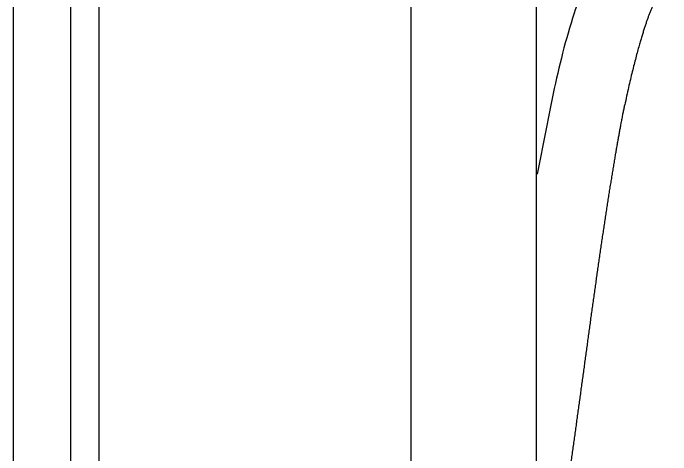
# Model space of a CAD drawing. Header units: millimetres. Extents: x 863 to 5283, y 810 to 2397.
# Drawn here: x 1717.11 to 1728.61, y 1429.17 to 1436.89 of the extents above; entities that cross this region are included whole.
import ezdxf

# ---------------------------------------------------------------- set-up
doc = ezdxf.new("R2010")
doc.units = ezdxf.units.MM
for name, color, linetype in [('Meble', 42, 'Continuous'), ('Płytki', 254, 'Continuous'), ('Wbudowane', 175, 'Continuous'), ('Ściany', 7, 'Continuous')]:
    doc.layers.add(name, color=color, linetype=linetype)

# ---------------------------------------------------------------- blocks, each defined once
blk = doc.blocks.new('Z$W@#17807')
blk.add_line((0, 257.2), (0, 0))
blk = doc.blocks.new('Z$W@#11585')
blk.add_line((0, 134.2), (0, 0))
blk = doc.blocks.new('Z$W@#14502')
for p, q in [((5.45, 158.952), (5.45, 121.924)), ((7.65, 121.924), (7.65, 158.952))]:
    blk.add_line(p, q)
for centre, radius, start, end in [((22.195, 128.201), 14.634, 157.7206, 161.6407), ((22.237, 128.443), 14.6, 162.5945, 168.2872), ((149.567, 102.392), 144.567, 168.422, 168.9933)]:
    blk.add_arc(centre, radius, start, end)
for points, degree in [([(9.998, 133.305), (9.874, 133.331), (9.785, 133.163), (9.701, 133.021), (9.634, 132.87), (9.544, 132.631), (9.455, 132.325), (9.315, 131.814), (9.192, 131.205)], 8), ([(8.159, 124.311), (8.283, 125.132), (8.397, 125.954), (8.506, 126.776), (8.616, 127.598), (8.728, 128.418), (8.846, 129.233), (8.97, 130.033), (9.102, 130.765), (9.192, 131.205)], 9)]:
    blk.add_open_spline(points, degree=degree)

msp = doc.modelspace()

# ---------------------------------------------------------------- linework, layer by layer
at = {"layer": 'Płytki'}
msp.add_line((1718.11, 1498.882), (1718.11, 1243.182), dxfattribs=at)

# ---------------------------------------------------------------- block references
at = {"layer": 'Meble'}
msp.add_blockref('Z$W@#11585', (1718.61, 1363.682), dxfattribs=at)
at = {"layer": 'Wbudowane'}
msp.add_blockref('Z$W@#14502', (1718.61, 1304.079), dxfattribs=at)
at = {"layer": 'Ściany'}
msp.add_blockref('Z$W@#17807', (1717.11, 1242.182), dxfattribs=at)

doc.saveas('drawing.dxf')
